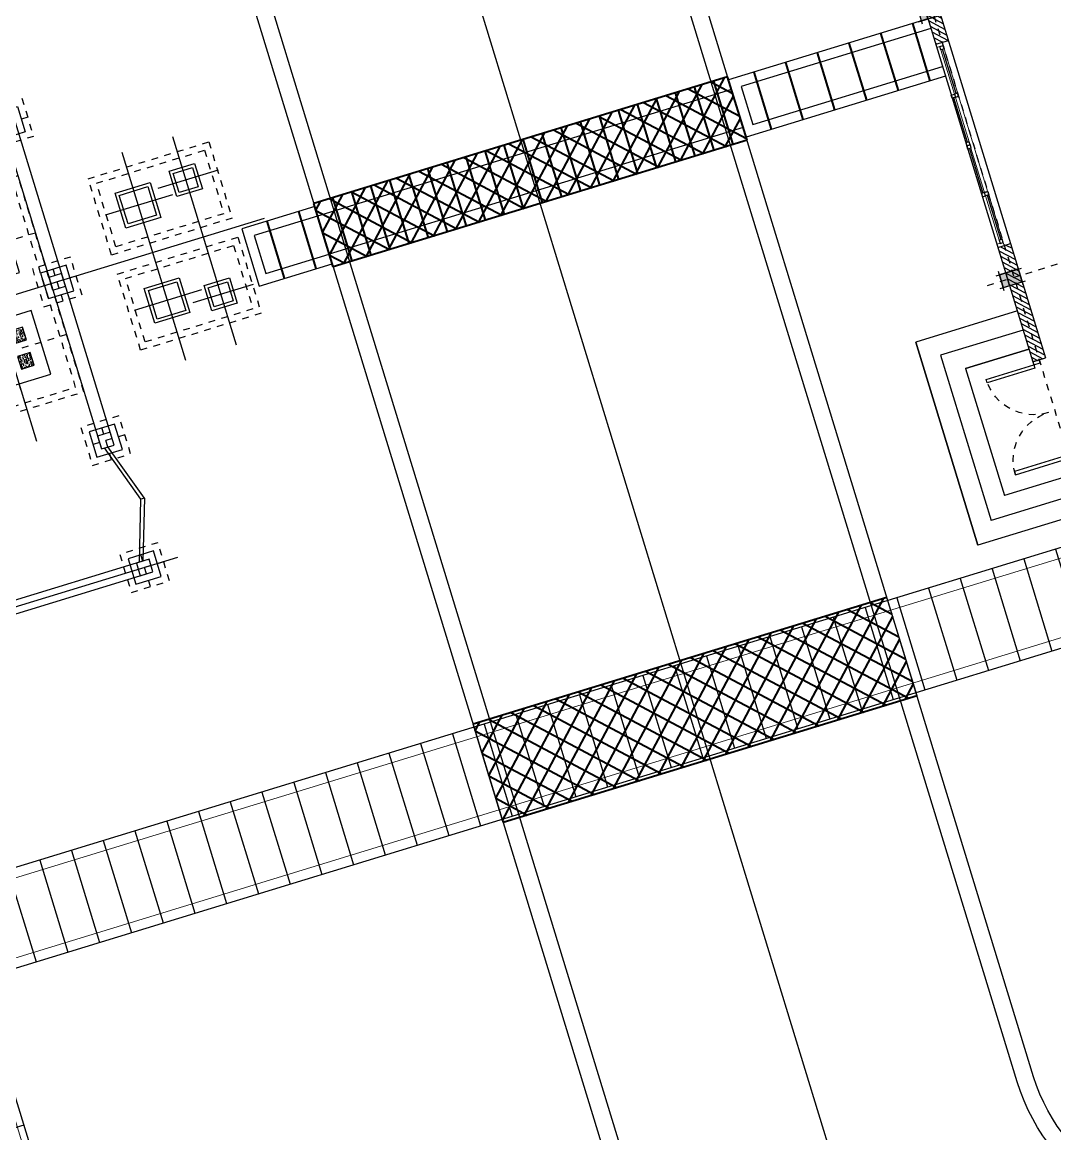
# Model space of a CAD drawing. Header units: inches. Extents: x 543393 to 2689207, y 1841861 to 9121372.
# Drawn here: x 547501.58 to 547517.13, y 1841939.28 to 1841956.02 of the extents above; entities that cross this region are included whole.
import ezdxf

# ---------------------------------------------------------------- set-up
doc = ezdxf.new("R2010")
doc.units = ezdxf.units.IN
doc.header["$MEASUREMENT"] = 0
for name, pattern in [('02 Xref HH1 MBXD$0$HIDDEN', [0.375, 0.25, -0.125]), ('ACAD_ISO04W100', [30, 24, -3, 0, -3]), ('CENTER', [2, 1.25, -0.25, 0.25, -0.25]), ('DASHDOT', [1, 0.5, -0.25, 0, -0.25]), ('DASHED', [0.75, 0.5, -0.25]), ('DASHED2', [0.375, 0.25, -0.125])]:
    doc.linetypes.add(name, pattern=pattern)
for name, color, linetype in [('0.TEXT', 7, 'Continuous'), ('02 Xref HH1 MBXD$0$0.0', 4, 'Continuous'), ('02 Xref HH1 MBXD$0$02', 8, 'Continuous'), ('02 Xref HH1 NDK$0$Nha_cot', 5, 'Continuous'), ('02 Xref HT MBXD V2$0$0.DUONG O TO MOI', 4, 'Continuous'), ('02 Xref HT MBXD V2$0$0.MC HH1', 3, 'Continuous'), ('0_Central_Road', 9, 'Continuous'), ('2-Mong tru', 2, 'Continuous'), ('2-net-text', 2, 'Continuous'), ('6-Tim mong tru', 6, 'CENTER'), ('8-DIM', 8, 'Continuous'), ('9-Net khuat tru', 9, 'DASHED'), ('CENTER', 8, 'ACAD_ISO04W100'), ('Duong', 4, 'Continuous'), ('Giai doan nay (muong cap)', 9, 'Continuous'), ('hach', 8, 'Continuous'), ('mongs tb', 4, 'Continuous'), ('轮廓线', 7, 'Continuous')]:
    doc.layers.add(name, color=color, linetype=linetype)
for name, color, linetype, lineweight in [('02 Xref HH1 NDK$0$00', 11, 'Continuous', 25), ('HTPP-220', 4, 'Continuous', 40), ('Kich thuoc', 8, 'Continuous', 18)]:
    doc.layers.add(name, color=color, linetype=linetype, lineweight=lineweight)
pattern_1 = [(315, (239317.2439360879, 83643.51714219354), (44.19417382415923, 44.19417382415921), [])]

# ---------------------------------------------------------------- blocks, each defined once
blk = doc.blocks.new('02 Xref HH1 MBXD$0$XRF-HH1-NDK$0$A$C36057a99')
h = blk.add_hatch(color=256)
h.dxf.hatch_style = 1
h.paths.add_polyline_path([(-100, 0), (100, 0), (100, 300), (-100, 300)])
blk.add_lwpolyline([(-100, 0), (100, 0), (100, 300), (-100, 300)], close=True)
blk = doc.blocks.new('02 Xref HH1 MBXD$0$CD-1600')
at = {"color": 3}
for points in [[(0, -100), (50, -100), (50, 0), (0, 0)], [(1600, -100.0000000000009), (1550, -100.0000000000009), (1550, -9.094947017729282e-13), (1600, -9.094947017729282e-13)]]:
    blk.add_lwpolyline(points, close=True, dxfattribs=at)
at = {"color": 8}
for points in [[(99.99999999999977, -850), (49.99999999999977, -850), (50, -100), (100, -100)], [(1500, -850), (1550, -850.0000000000009), (1550, -100.0000000000009), (1500, -100)]]:
    blk.add_lwpolyline(points, close=True, dxfattribs=at)
at = {"color": 8, "linetype": '02 Xref HH1 MBXD$0$HIDDEN'}
for centre, start, end in [((50, -100), 270, 0), ((1550, -100), 180, 270)]:
    blk.add_arc(centre, 750, start, end, dxfattribs=at)
blk = doc.blocks.new('fsdfsdfsd')
at = {"layer": '02 Xref HH1 MBXD$0$0.0'}
for p, q in [((-1730.753678335561, -423.1240871244663), (-1730.753678335561, 1176.875912875534)), ((-1730.753678335561, 1176.875912875534), (1469.246321664439, 1176.875912875446)), ((1469.246321664439, -423.1240871246264), (1469.246321664439, 1176.875912875446)), ((1469.246321664439, -423.1240871245536), (1469.246321664439, 1176.875912875519)), ((1169.246321664439, 876.8759128755191), (-1430.753678335561, 876.8759128755337)), ((-1430.753678335561, -423.1240871244663), (-1430.753678335561, 876.8759128755337)), ((1169.246321664439, -423.1240871246264), (1169.246321664439, 876.8759128754464)), ((1169.246321664439, -423.1240871245536), (1169.246321664439, 876.8759128755191)), ((869.2463216644392, 576.8759128755191), (-1130.753678335561, 576.8759128755337)), ((-1130.753678335561, -423.1240871244663), (-1130.753678335561, 576.8759128755337)), ((869.2463216644392, 576.8759128755191), (869.1889244695631, -423.1240871249029))]:
    blk.add_line(p, q, dxfattribs=at)
at = {"layer": '02 Xref HH1 MBXD$0$0.0', "xscale": -1, "rotation": 180}
blk.add_blockref('02 Xref HH1 MBXD$0$CD-1600', (-930.7536783355608, -523.1240871246846), dxfattribs=at)
blk = doc.blocks.new('02 Xref HH1 NDK$0$333')
at = {"layer": '02 Xref HH1 NDK$0$Nha_cot'}
h = blk.add_hatch(color=256, dxfattribs=at)
h.paths.add_polyline_path([(-99.99999999998545, 99.99999999999818), (-99.99999999998545, 0), (100.0000000000146, 0), (100.0000000000146, 99.99999999999818)])
h.paths.add_polyline_path([(100.0000000000146, -200.0000000000018), (100.0000000000146, 0), (-99.99999999998545, 0), (-99.99999999998543, -200.0000000000018)])
for p, q in [((150.0000000000146, 99.99999999999818), (-149.9999999999854, 99.99999999999818)), ((-99.99999999998545, 149.9999999999982), (-99.99999999998545, -250.0000000000018)), ((100.0000000000146, 99.99999999999272), (-99.99999999998545, 99.99999999999272)), ((99.99999999998545, 0), (-99.99999999998545, 0)), ((100.0000000000146, 149.9999999999982), (100.0000000000146, -250.0000000000018)), ((150.0000000000146, -200.0000000000018), (-149.9999999999854, -200.0000000000018))]:
    blk.add_line(p, q, dxfattribs=at)
blk = doc.blocks.new('02 Xref HH1 NDK$0$khung')
at = {"layer": '02 Xref HH1 NDK$0$Nha_cot', "extrusion": (0, 0, -1), "zscale": -1}
for p in [(-12700.00000000001, -149.9999999999982), (-16900.00000000001, -149.9999999999982)]:
    blk.add_blockref('02 Xref HH1 NDK$0$333', p, dxfattribs=at)
blk = doc.blocks.new('NDK1')
at = {"layer": '02 Xref HH1 MBXD$0$02'}
h = blk.add_hatch(dxfattribs=at)
h.set_pattern_fill('ANSI31', color=256, scale=500, angle=-90.00000000000001)
h.set_pattern_definition(pattern_1)
h.paths.add_polyline_path([(250617.2439360879, 72343.5171421936), (250417.2439360879, 72343.5171421936), (250417.2439360879, 70543.51714219354), (250617.2439360879, 70543.51714219354)])
h = blk.add_hatch(dxfattribs=at)
h.set_pattern_fill('ANSI31', color=256, scale=500, angle=-90.00000000000001)
h.set_pattern_definition(pattern_1)
h.paths.add_polyline_path([(250617.2439360879, 67343.51714219354), (250417.2439360879, 67343.51714219354), (250417.2439360879, 65543.51714219354), (250617.2439360879, 65543.51714219354)])
at = {"color": 8, "lineweight": 25}
for p, q in [((250567.2439360879, 70493.51714219357), (250517.2439360879, 70493.51714219357)), ((250517.2439360879, 70493.51714219357), (250517.2439360879, 70443.51714219354)), ((250567.2439360879, 70493.51714219357), (250517.2439360879, 70493.51714219357)), ((250567.2439360879, 70443.51714219354), (250567.2439360879, 70493.51714219357)), ((250517.2439360879, 70443.51714219354), (250567.2439360879, 70443.51714219354)), ((250542.6439360879, 69743.51714219354), (250542.6439360879, 70443.51714219354)), ((250517.2439360879, 69743.51714219354), (250567.2439360879, 69743.51714219354)), ((250517.2439360879, 69693.51714219354), (250517.2439360879, 69743.51714219354)), ((250567.2439360879, 69693.51714219354), (250517.2439360879, 69693.51714219354)), ((250517.2439360879, 69693.51714219354), (250567.2439360879, 69693.51714219354)), ((250567.2439360878, 69743.51714219348), (250567.2439360878, 69693.51714219351)), ((250617.2439360876, 69743.5171421936), (250567.2439360876, 69743.5171421936)), ((250567.2439360876, 69743.51714219354), (250567.2439360876, 69693.51714219354)), ((250617.2439360876, 69743.5171421936), (250567.2439360876, 69743.5171421936)), ((250567.2439360876, 69693.5171421936), (250617.2439360876, 69693.5171421936)), ((250592.6439360876, 68993.5171421936), (250592.6439360876, 69693.5171421936)), ((250617.2439360876, 69693.5171421936), (250617.2439360876, 69743.5171421936)), ((250567.2439360876, 68993.5171421936), (250617.2439360876, 68993.5171421936)), ((250567.2439360876, 68943.5171421936), (250567.2439360876, 68993.5171421936)), ((250617.2439360876, 68993.5171421936), (250617.2439360876, 68943.5171421936)), ((250617.2439360876, 68943.5171421936), (250567.2439360876, 68943.5171421936)), ((250567.2439360876, 68943.5171421936), (250617.2439360876, 68943.5171421936)), ((250617.2439360876, 68943.51714219354), (250567.2439360876, 68943.51714219354)), ((250567.2439360876, 68943.51714219354), (250567.2439360876, 68893.51714219354)), ((250567.2439360876, 68943.51714219354), (250617.2439360876, 68943.51714219354)), ((250567.2439360876, 68893.51714219354), (250617.2439360876, 68893.51714219354)), ((250592.6439360876, 68893.51714219354), (250592.6439360876, 68193.51714219354)), ((250617.2439360876, 68893.51714219354), (250617.2439360876, 68943.51714219354)), ((250567.2439360879, 68193.51714219354), (250517.2439360879, 68193.51714219354)), ((250517.2439360879, 68193.51714219354), (250517.2439360879, 68143.51714219354)), ((250517.2439360879, 68193.51714219354), (250567.2439360879, 68193.51714219354)), ((250517.2439360879, 68143.51714219354), (250567.2439360879, 68143.51714219354)), ((250542.6439360879, 68143.51714219354), (250542.6439360879, 67443.51714219354)), ((250567.2439360878, 68143.5171421936), (250567.2439360878, 68193.5171421936)), ((250567.2439360876, 68193.51714219354), (250617.2439360876, 68193.51714219354)), ((250567.2439360876, 68143.51714219354), (250567.2439360876, 68193.51714219357)), ((250617.2439360876, 68143.51714219354), (250567.2439360876, 68143.51714219354)), ((250617.2439360876, 68143.51714219354), (250567.2439360876, 68143.51714219354)), ((250617.2439360876, 68193.51714219354), (250617.2439360876, 68143.51714219354)), ((250517.2439360879, 67443.51714219354), (250567.2439360879, 67443.51714219354)), ((250517.2439360879, 67393.51714219354), (250517.2439360879, 67443.51714219354)), ((250567.2439360879, 67393.51714219354), (250517.2439360879, 67393.51714219354)), ((250567.2439360879, 67393.51714219354), (250517.2439360879, 67393.51714219354)), ((250567.2439360879, 67443.51714219354), (250567.2439360879, 67393.51714219354))]:
    blk.add_line(p, q, dxfattribs=at)
at = {"color": 8}
for p, q in [((250517.2439360879, 70443.51714219354), (250517.2439360879, 69743.51714219354)), ((250567.2439360879, 69743.51714219354), (250567.2439360879, 70443.51714219354)), ((250567.2439360876, 69743.5171421936), (250567.2439360876, 68993.5171421936)), ((250617.2439360876, 68993.5171421936), (250617.2439360876, 69693.5171421936)), ((250567.2439360876, 68143.51714219354), (250567.2439360876, 68893.51714219354)), ((250617.2439360876, 68893.51714219354), (250617.2439360876, 68193.51714219354)), ((250567.2439360879, 68143.51714219354), (250567.2439360879, 67443.51714219354))]:
    blk.add_line(p, q, dxfattribs=at)
at = {"color": 3}
for points in [[(250517.2439360879, 70493.51714219357), (250517.2439360879, 70543.51714219357), (250617.2439360879, 70543.51714219357), (250617.2439360879, 70493.51714219357)], [(250517.2439360879, 67393.51714219354), (250517.2439360879, 70493.51714219357), (250617.2439360879, 70493.51714219357), (250617.2439360879, 67393.51714219354)], [(250517.2439360879, 67343.51714219354), (250517.2439360879, 67393.51714219354), (250617.2439360879, 67393.51714219354), (250617.2439360879, 67343.51714219354)]]:
    blk.add_lwpolyline(points, close=True, dxfattribs=at)
blk.add_point((250617.2439360879, 70543.51714219357))
at = {"layer": '02 Xref HH1 MBXD$0$0.0'}
for p, q in [((252217.243936088, 71543.5171421936), (252217.243936088, 74743.5171421936)), ((250417.2439360879, 56393.51714219354), (250417.2439360879, 72343.5171421936)), ((250617.2439360878, 72343.5171421936), (250417.2439360879, 72343.5171421936)), ((250617.2439360879, 72343.5171421936), (250417.2439360879, 72343.5171421936)), ((250617.2439360879, 54143.51714219354), (250617.2439360879, 72343.5171421936)), ((250617.2439360879, 72143.5171421936), (251617.2439360879, 72143.5171421936)), ((250617.2439360879, 72143.5171421936), (251617.243936088, 72143.5171421936)), ((250617.2439360879, 70543.51714219354), (250417.2439360879, 70543.51714219354)), ((250617.2439360879, 67343.51714219354), (250417.2439360879, 67343.51714219354))]:
    blk.add_line(p, q, dxfattribs=at)
at = {"layer": 'CENTER', "color": 8, "ltscale": 0.015}
for p, q in [((250517.2439360879, 53722.5562985695), (250517.2439360879, 84104.2383448125)), ((250932.561112349, 71043.5171421936), (238692.5019697165, 71043.5171421936))]:
    blk.add_line(p, q, dxfattribs=at)
at = {"rotation": 270}
blk.add_blockref('fsdfsdfsd', (251040.3680232125, 73012.76346385802), dxfattribs=at)
at = {"layer": '02 Xref HH1 MBXD$0$02', "rotation": 270}
blk.add_blockref('02 Xref HH1 MBXD$0$XRF-HH1-NDK$0$A$C36057a99', (250417.2439360879, 71043.51714219354), dxfattribs=at)
at = {"layer": '02 Xref HH1 NDK$0$00', "lineweight": 20, "ltscale": 0.5, "rotation": 270}
blk.add_blockref('02 Xref HH1 NDK$0$khung', (250767.2439360879, 83743.5171421936), dxfattribs=at)
blk = doc.blocks.new('SJ01')
at = {"layer": '2-Mong tru', "lineweight": -3, "ltscale": 5}
blk.add_lwpolyline([(274.9999999944121, -274.999999926109), (-275.0000000055879, -274.9999999223837), (-274.9999999906868, 275.0000000887921), (275.0000000018626, 275.0000000813416)], close=True, dxfattribs=at)
at = {"layer": '9-Net khuat tru', "ltscale": 0.05}
for points in [[(599.9999999823049, -1300.000000202774), (-600.0000000232831, -1300.00000019346), (-599.9999999795109, 600.0000000943801), (600.0000000074506, 600.0000000757536)], [(499.9999999841675, -1200.000000201842), (-500.0000000195578, -1200.000000194392), (-499.9999999832362, 500.0000000925174), (500.0000000055879, 500.0000000776163)]]:
    blk.add_lwpolyline(points, close=True, dxfattribs=at)
at = {"layer": '轮廓线', "color": 8, "lineweight": -3, "ltscale": 5}
blk.add_lwpolyline([(224.9999999934807, -224.9999999279025), (-225.0000000002328, -224.9999999309584), (-224.99999997532, 225.0000000783548), (225.0000000121072, 225.0000000783548)], close=True, dxfattribs=at)
blk = doc.blocks.new('*U98')
at = {"layer": '2-net-text', "linetype": 'Continuous'}
blk.add_lwpolyline([(-100, -100), (100, -100), (100, 100), (-100, 100)], close=True, dxfattribs=at)
blk = doc.blocks.new('*U99')
at = {"layer": '8-DIM', "color": 0, "linetype": 'ByBlock', "lineweight": -2, "transparency": 16777216}
for p in [(2.449293598294706e-14, 400), (400, 400), (0, 0), (400, 0)]:
    blk.add_blockref('*U98', p, dxfattribs=at)
blk = doc.blocks.new('*U100')
at = {"layer": '2-net-text', "linetype": 'Continuous'}
blk.add_lwpolyline([(-100, -100), (100, -100), (100, 100), (-100, 100)], close=True, dxfattribs=at)
blk = doc.blocks.new('*U101')
at = {"layer": '8-DIM', "color": 0, "linetype": 'ByBlock', "lineweight": -2, "transparency": 16777216}
for p in [(2.449293598294706e-14, 400), (400, 400), (0, 0), (400, 0)]:
    blk.add_blockref('*U100', p, dxfattribs=at)
blk = doc.blocks.new('SJ02')
at = {"layer": 'hach', "ltscale": 1500}
h = blk.add_hatch(dxfattribs=at)
h.set_pattern_fill('AR-CONC', color=256, scale=10)
h.set_pattern_definition([(49.99999999999999, (-300.0000000072177, -300.0000000125401), (71.72601826007535, -6.275213498259511), [7.5, -82.5]), (355, (-300.0000000072177, -300.0000000125401), (-13.8751333613, 75.21921337000119), [6, -66]), (100.45144446, (-294.022831907263, -300.5229344125401), (57.8508846727112, 68.94399909686294), [6.374019199999996, -70.11421119999994]), (46.18420000000001, (-300.0000000072177, -280.0000000125401), (106.7241330671572, -16.55192807930765), [11.25, -123.75]), (96.63563549, (-291.106325507164, -281.3793307125416), (93.46619456742283, 97.41186007745505), [9.5610342, -105.171376]), (351.1841639899999, (-300.0000000072177, -280.0000000125401), (93.46619450547732, 97.41186002699902), [9, -99.0000001]), (21, (-290.0000000072177, -285.0000000125401), (59.69070521184616, -40.26188906653388), [7.5, -82.5]), (326.0000000000001, (-290.0000000072177, -285.0000000125401), (24.33153319215817, 72.5150045046853), [6, -66]), (71.45144474, (-285.025774607202, -288.3551574125413), (84.02223767299711, 32.25311528063538), [6.374019000000001, -70.1142112]), (37.50000000000001, (-300.0000000072177, -300.0000000125401), (1.215985531729067, 33.28938538313115), [0, -65.19999999999999, 0, -67, 0, -66.25]), (7.499999999999999, (-300.0000000072177, -300.0000000125401), (26.30695374421486, 39.44117118823603), [0, -38.2, 0, -63.7, 0, -25.25]), (327.5, (-322.3000000072643, -300.0000000125401), (53.3822436172409, -2.255487173437976), [0, -25, 0, -78, 0, -103.5]), (317.5, (-332.3000000072643, -300.0000000125401), (58.31861693423862, 10.01049823323177), [0, -32.5, 0, -51.8, 0, -73.5])])
h.paths.add_polyline_path([(-300.0000000072177, 99.99999998746353), (-100.0000000072177, 99.99999998746353), (-100.0000000072177, 299.9999999874635), (-300.0000000072177, 299.9999999874599)])
h.paths.add_polyline_path([(99.99999999278225, 299.9999999874599), (99.99999999278225, 99.99999998746353), (299.9999999927823, 99.99999998746353), (299.9999999927823, 299.9999999874599)])
h.paths.add_polyline_path([(299.9999999927823, -100.0000000125401), (99.99999999278225, -100.0000000125365), (99.99999999278225, -300.0000000125401), (299.9999999927823, -300.0000000125401)])
h.paths.add_polyline_path([(-100.0000000072177, -100.0000000125729), (-300.0000000072177, -100.0000000125365), (-300.0000000072177, -300.0000000125401), (-100.0000000072177, -300.0000000125401)])
h = blk.add_hatch(dxfattribs=at)
h.set_pattern_fill('AR-CONC', color=256, scale=10)
h.set_pattern_definition([(49.99999999999999, (1299.999999992782, -300.0000000125401), (71.72601826007535, -6.275213498259511), [7.5, -82.5]), (355, (1299.999999992782, -300.0000000125401), (-13.8751333613, 75.21921337000119), [6, -66]), (100.45144446, (1305.977168092737, -300.5229344125401), (57.8508846727112, 68.94399909686294), [6.374019199999995, -70.11421119999993]), (46.18420000000001, (1299.999999992782, -280.0000000125401), (106.7241330671572, -16.55192807930765), [11.25, -123.75]), (96.63563549, (1308.893674492836, -281.3793307125416), (93.46619456742283, 97.41186007745505), [9.5610342, -105.171376]), (351.1841639899999, (1299.999999992782, -280.0000000125401), (93.46619450547732, 97.41186002699902), [9, -99.0000001]), (21, (1309.999999992782, -285.0000000125401), (59.69070521184616, -40.26188906653388), [7.5, -82.5]), (326.0000000000001, (1309.999999992782, -285.0000000125401), (24.33153319215817, 72.5150045046853), [6, -66]), (71.45144474, (1314.974225392798, -288.3551574125413), (84.02223767299711, 32.25311528063538), [6.374019000000001, -70.1142112]), (37.50000000000001, (1299.999999992782, -300.0000000125401), (1.215985531729067, 33.28938538313115), [0, -65.19999999999999, 0, -67, 0, -66.25]), (7.499999999999999, (1299.999999992782, -300.0000000125401), (26.30695374421486, 39.44117118823603), [0, -38.2, 0, -63.7, 0, -25.25]), (327.5, (1277.699999992736, -300.0000000125401), (53.3822436172409, -2.255487173437976), [0, -25, 0, -78, 0, -103.5]), (317.5, (1267.699999992736, -300.0000000125401), (58.31861693423862, 10.01049823323177), [0, -32.5, 0, -51.8, 0, -73.5])])
h.paths.add_polyline_path([(1299.999999992782, 99.99999998746353), (1499.999999992782, 99.99999998746353), (1499.999999992782, 299.9999999874635), (1299.999999992782, 299.9999999874599)])
h.paths.add_polyline_path([(1699.999999992782, 299.9999999874599), (1699.999999992782, 99.99999998746353), (1899.999999992782, 99.99999998746353), (1899.999999992782, 299.9999999874599)])
h.paths.add_polyline_path([(1899.999999992782, -100.0000000125401), (1699.999999992782, -100.0000000125365), (1699.999999992782, -300.0000000125401), (1899.999999992782, -300.0000000125401)])
h.paths.add_polyline_path([(1499.999999992782, -100.0000000125729), (1299.999999992782, -100.0000000125365), (1299.999999992782, -300.0000000125401), (1499.999999992782, -300.0000000125401)])
at = {"layer": '2-net-text', "linetype": 'Continuous'}
for points in [[(-500, -500), (500, -500), (500, 500), (-500, 500)], [(1100, -500), (2100, -500), (2100, 500), (1100, 500)]]:
    blk.add_lwpolyline(points, close=True, dxfattribs=at)
at = {"layer": '6-Tim mong tru', "color": 8, "ltscale": 70}
for p, q in [((0, -900), (0, 900)), ((1600, -900), (1600, 900)), ((2500, 1.582520781084895e-09), (-900, -2.665910869836807e-08))]:
    blk.add_line(p, q, dxfattribs=at)
at = {"layer": '9-Net khuat tru', "ltscale": 0.05}
for points in [[(-900, -900), (2500, -900), (2500, 900), (-900, 900)], [(-800, -800), (2400, -800), (2400, 800), (-800, 800)]]:
    blk.add_lwpolyline(points, close=True, dxfattribs=at)
at = {"layer": '8-DIM'}
for name, p in [('*U99', (-200.0000000072177, -200.0000000125365)), ('*U101', (1399.999999992782, -200.0000000125365))]:
    blk.add_blockref(name, p, dxfattribs=at)
blk = doc.blocks.new('j06')
at = {"layer": '2-Mong tru', "ltscale": 1500}
blk.add_lwpolyline([(-200, -200), (200, -200), (200, 200), (-200, 200)], close=True, dxfattribs=at)
at = {"layer": '6-Tim mong tru', "color": 8, "ltscale": 50}
for points in [[(0, 300), (0, -300)], [(-300, 0), (300, 0)]]:
    blk.add_lwpolyline(points, dxfattribs=at)
at = {"layer": '9-Net khuat tru', "ltscale": 0.05}
blk.add_lwpolyline([(-300, -300), (300, -300), (300, 300), (-300, 300)], close=True, dxfattribs=at)
blk = doc.blocks.new('*U236')
at = {"layer": 'HTPP-220', "color": 8}
blk.add_lwpolyline([(-0.5, 0), (0.5, 0)], dxfattribs=at)
blk = doc.blocks.new('*U237')
at = {"layer": 'HTPP-220', "color": 0, "linetype": 'ByBlock', "lineweight": -2, "transparency": 16777216}
for p in [(3.673940397442059e-16, 6), (3.490243377569957e-16, 5.7), (3.306546357697853e-16, 5.399999999999999), (3.12284933782575e-16, 5.1), (2.939152317953648e-16, 4.8), (2.755455298081545e-16, 4.5), (2.571758278209442e-16, 4.2), (2.388061258337339e-16, 3.9), (2.204364238465236e-16, 3.6), (2.020667218593133e-16, 3.3), (1.83697019872103e-16, 3), (1.653273178848927e-16, 2.7), (1.469576158976824e-16, 2.4), (1.285879139104721e-16, 2.1), (1.102182119232618e-16, 1.8), (9.184850993605148e-17, 1.5), (7.347880794884119e-17, 1.2), (5.510910596163089e-17, 0.8999999999999999), (3.673940397442059e-17, 0.6), (1.83697019872103e-17, 0.3), (0, 0)]:
    blk.add_blockref('*U236', p, dxfattribs=at)
blk = doc.blocks.new('*U233')
at = {"layer": '02 Xref HT MBXD V2$0$0.MC HH1', "color": 8}
blk.add_lwpolyline([(0, -0.2999845446433174), (0, 0.2999845446433174)], dxfattribs=at)
blk = doc.blocks.new('*U234')
at = {"layer": '0.TEXT', "color": 0, "linetype": 'ByBlock', "lineweight": -2, "transparency": 16777216}
for p in [(0, 0), (0.5, 0), (1, 0), (1.5, 0), (2, 0), (2.5, 0), (3, 0), (3.5, 0), (4, 0), (4.5, 0), (5, 0), (5.5, 0), (6, 0), (6.5, 0), (7, 0), (7.5, 0), (8, 0), (8.5, 0), (9, 0), (9.5, 0), (10, 0), (10.5, 0), (11, 0), (11.5, 0), (12, 0), (12.5, 0), (13, 0), (13.5, 0), (14, 0), (14.5, 0), (15, 0), (15.5, 0), (16, 0), (16.5, 0)]:
    blk.add_blockref('*U233', p, dxfattribs=at)
blk = doc.blocks.new('*U254')
at = {"layer": '02 Xref HT MBXD V2$0$0.MC HH1', "color": 8}
blk.add_lwpolyline([(0, -0.7249999999998837), (0, 0.7249999999998837)], dxfattribs=at)
blk = doc.blocks.new('*U255')
at = {"layer": '02 Xref HT MBXD V2$0$0.DUONG O TO MOI', "color": 0, "linetype": 'ByBlock', "lineweight": -2, "transparency": 16777216}
for p in [(0, 0), (0.5000000000000001, 0), (1, 0), (1.5, 0), (2, 0), (2.5, 0), (3.000000000000001, 0), (3.500000000000001, 0), (4.000000000000001, 0), (4.500000000000001, 0), (5.000000000000001, 0), (5.500000000000001, 0), (6.000000000000002, 0), (6.500000000000002, 0), (7.000000000000002, 0), (7.500000000000002, 0), (8.000000000000002, 0), (8.500000000000002, 0), (9.000000000000002, 0), (9.500000000000002, 0), (10, 0), (10.5, 0), (11, 0), (11.5, 0), (12, 0), (12.5, 0), (13, 0), (13.5, 0), (14, 0), (14.5, 0), (15, 0), (15.5, 0), (16, 0), (16.5, 0), (17, 0), (17.5, 0), (18, 0), (18.5, 0), (19, 0), (19.5, 0), (20, 0), (20.5, 0), (21, 0), (21.5, 0), (22, 0), (22.5, 0), (23, 0), (23.5, 0), (24.00000000000001, 0), (24.50000000000001, 0)]:
    blk.add_blockref('*U254', p, dxfattribs=at)

msp = doc.modelspace()

# ---------------------------------------------------------------- linework, layer by layer
at = {"layer": '02 Xref HT MBXD V2$0$0.DUONG O TO MOI'}
msp.add_lwpolyline([(547508.8244299028, 1841943.970345217), (547508.370935268, 1841945.452520178)], dxfattribs=at)
at = {"layer": '0_Central_Road', "linetype": 'DASHED2', "ltscale": 1000}
msp.add_lwpolyline([(547506.0303177979, 1841953.102455463), (547505.0740758873, 1841952.809878279), (547505.2496221976, 1841952.236133133), (547506.2058641082, 1841952.528710317)], dxfattribs=at)
at = {"layer": '2-Mong tru', "lineweight": -3, "ltscale": 5}
for points in [[(547504.1773549195, 1841953.895001076), (547504.2943857929, 1841953.512504312), (547503.9118890286, 1841953.395473438), (547503.7948581551, 1841953.777970203)], [(547504.7039938502, 1841952.173765637), (547504.8210247237, 1841951.791268873), (547504.4385279594, 1841951.674237999), (547504.321497086, 1841952.056734764)]]:
    msp.add_lwpolyline(points, close=True, dxfattribs=at)
at = {"layer": 'Duong'}
msp.add_lwpolyline([(547505.9864312203, 1841953.24589175), (547504.8867530231, 1841952.909427988), (547505.1500724886, 1841952.048810269), (547506.2497506858, 1841952.38527403)], dxfattribs=at)
at = {"layer": 'HTPP-220'}
msp.add_lwpolyline([(547506.2643795449, 1841952.337461935), (547505.9718023612, 1841953.293703845)], dxfattribs=at)
at = {"layer": 'HTPP-220', "color": 8}
for points in [[(547506.010383197, 1841952.312035799), (547505.7470637315, 1841953.172653519)], [(547505.5322622417, 1841952.165747208), (547505.2689427764, 1841953.026364927)]]:
    msp.add_lwpolyline(points, dxfattribs=at)
at = {"layer": 'mongs tb', "color": 8, "linetype": 'DASHDOT', "ltscale": 500}
for p, q in [((547503.8445698689, 1841954.299075689), (547504.803689825, 1841951.164344924)), ((547503.0795763404, 1841954.065013942), (547504.0386962965, 1841950.930283177)), ((547500.5354304323, 1841953.835395709), (547501.7969311078, 1841949.712381739)), ((547504.5317291744, 1841953.79427534), (547503.6240575514, 1841953.516558996)), ((547505.2250936436, 1841953.06557475), (547497.8304749492, 1841950.803075388)), ((547505.0583681052, 1841952.073039901), (547504.150696482, 1841951.795323557)), ((547503.9180268279, 1841947.959396903), (547499.5046284824, 1841946.609048582))]:
    msp.add_line(p, q, dxfattribs=at)
for points in [[(547503.8444728809, 1841953.424937562), (547502.829509506, 1841953.114393627)], [(547504.2833386566, 1841951.990574697), (547503.2683752817, 1841951.680030761)]]:
    msp.add_lwpolyline(points, dxfattribs=at)
at = {"layer": '轮廓线', "lineweight": -3, "ltscale": 5}
for points in [[(547502.9649099117, 1841949.654720773), (547501.4435085556, 1841954.62717871)], [(547501.2522601734, 1841954.568663273), (547502.7736615296, 1841949.596205336)], [(547503.3455042979, 1841947.888800719), (547503.3703060618, 1841948.83757364), (547502.8188653672, 1841949.610036158)], [(547503.4207264152, 1841948.853000536), (547502.8692857206, 1841949.625463055)], [(547503.4207264152, 1841948.853000536), (547503.3703060618, 1841948.83757364)], [(547503.4207264152, 1841948.853000536), (547503.3959246514, 1841947.904227616)], [(547503.4915488425, 1841947.933485334), (547498.9015876717, 1841946.529114852)], [(547498.9601031084, 1841946.33786647), (547503.5500642792, 1841947.742236952)]]:
    msp.add_lwpolyline(points, dxfattribs=at)
for points in [[(547504.1441716836, 1841953.83256012), (547504.2319448388, 1841953.545687546), (547503.9450722656, 1841953.457914392), (547503.8572991104, 1841953.744786964)], [(547502.0422185702, 1841951.986810113), (547502.2334669523, 1841952.045325549), (547502.1749515156, 1841952.236573932), (547501.9837031334, 1841952.178058495)], [(547502.0422185702, 1841951.986810113), (547502.2334669523, 1841952.045325549), (547502.1749515156, 1841952.236573932), (547501.9837031334, 1841952.178058495)], [(547502.0422185702, 1841951.986810113), (547502.2334669523, 1841952.045325549), (547502.1749515156, 1841952.236573932), (547501.9837031334, 1841952.178058495)], [(547504.6708106144, 1841952.111324681), (547504.7585837696, 1841951.824452108), (547504.4717111962, 1841951.736678952), (547504.3839380412, 1841952.023551526)], [(547502.7736615296, 1841949.596205336), (547502.9649099117, 1841949.654720773), (547502.906394475, 1841949.845969155), (547502.7151460929, 1841949.787453718)], [(547502.7736615296, 1841949.596205336), (547502.9649099117, 1841949.654720773), (547502.906394475, 1841949.845969155), (547502.7151460929, 1841949.787453718)], [(547502.7736615296, 1841949.596205336), (547502.9649099117, 1841949.654720773), (547502.906394475, 1841949.845969155), (547502.7151460929, 1841949.787453718)], [(547503.3588158971, 1841947.683721515), (547503.5500642792, 1841947.742236952), (547503.4915488425, 1841947.933485334), (547503.3003004603, 1841947.874969897)], [(547503.3588158971, 1841947.683721515), (547503.5500642792, 1841947.742236952), (547503.4915488425, 1841947.933485334), (547503.3003004603, 1841947.874969897)], [(547503.3588158971, 1841947.683721515), (547503.5500642792, 1841947.742236952), (547503.4915488425, 1841947.933485334), (547503.3003004603, 1841947.874969897)]]:
    msp.add_lwpolyline(points, close=True, dxfattribs=at)

# ---------------------------------------------------------------- block references
at = {"layer": '0.TEXT', "rotation": 107.0123114188912}
msp.add_blockref('*U234', (547505.558946633, 1841925.454731435), dxfattribs=at)
at = {"layer": '2-Mong tru', "yscale": 0.001, "zscale": 0.001}
for p, xscale, rotation in [((547501.376934861, 1841954.502233397), -0.001, 17.01231141889109), ((547502.1083778208, 1841952.111628619), 0.001, 197.0123114188912), ((547502.8398207802, 1841949.721023843), 0.001, 197.0123114188912), ((547503.4249751477, 1841947.808540022), 0.001, 197.0123114188912)]:
    msp.add_blockref('j06', p, dxfattribs=dict(at, xscale=xscale, rotation=rotation))
at = {"layer": '6-Tim mong tru', "xscale": 0.001, "yscale": 0.001, "zscale": 0.001, "rotation": 107.0123114188912}
for name, p in [('SJ01', (547503.3241296525, 1841953.265730405)), ('SJ02', (547501.3864048789, 1841951.054121311))]:
    msp.add_blockref(name, p, dxfattribs=at)
at = {"layer": 'Kich thuoc', "xscale": 0.001, "yscale": 0.001, "zscale": 0.001, "rotation": 197.0123114188912}
msp.add_blockref('NDK1', (547735.2882945249, 1842093.41127151), dxfattribs=at)
at = {"layer": '轮廓线', "lineweight": -3, "ltscale": 5, "xscale": 0.001, "yscale": 0.001, "zscale": 0.001, "rotation": 107.0123114188912}
msp.add_blockref('SJ01', (547503.7629954282, 1841951.831367539), dxfattribs=at)

# ---------------------------------------------------------------- next in the draw order: hatches: boundary and pattern name
at = {"layer": 'HTPP-220'}
h = msp.add_hatch(dxfattribs=at)
h.set_pattern_fill('ANSI37', color=8, scale=2, angle=107.0123114188912)
h.set_pattern_definition([(152.0123114188912, (547523.8528580661, 1841924.451349284), (-0.1173204571915243, -0.220762112520178), []), (242.0123114188912, (547523.8528580661, 1841924.451349284), (0.220762112520178, -0.1173204571915243), [])])
h.paths.add_polyline_path([(547505.9718023612, 1841953.293703845), (547506.2643795449, 1841952.337461935), (547512.4990768018, 1841954.245065173), (547512.2064996181, 1841955.201307083)])
h = msp.add_hatch(dxfattribs=at)
h.set_pattern_fill('ANSI37', color=8, scale=2, angle=107.0123114188912)
h.set_pattern_definition([(152.0123114188912, (547526.2519909729, 1841916.610165617), (-0.1173204571915243, -0.220762112520178), []), (242.0123114188912, (547526.2519909729, 1841916.610165617), (0.220762112520178, -0.1173204571915243), [])])
h.paths.add_polyline_path([(547508.370935268, 1841945.452520178), (547508.8244299028, 1841943.970345217), (547515.0591271599, 1841945.877948455), (547514.6056325249, 1841947.360123416)])

# ---------------------------------------------------------------- next in the draw order: linework, layer by layer
at = {"layer": '02 Xref HT MBXD V2$0$0.DUONG O TO MOI', "color": 3}
for points in [[(547517.6233143186, 1841948.231142383), (547500.6893159468, 1841943.049920457), (547500.4442058301, 1841943.196764478), (547496.9075714631, 1841954.755690436), (547496.3338263168, 1841954.580144126), (547499.8765201557, 1841943.001413749), (547499.7494805536, 1841942.762363104), (547494.1969729149, 1841941.063486461), (547493.9320583799, 1841941.204271009), (547488.9660400262, 1841957.434910793), (547478.8790474252, 1841954.348637481), (547478.6399967805, 1841954.475677083), (547474.6541551743, 1841967.502765333), (547474.080410028, 1841967.327219023), (547478.0662516342, 1841954.300130773), (547477.939212032, 1841954.061080128), (547463.4325727202, 1841949.622546711)], [(547505.9920930188, 1841925.064379113), (547500.9865132611, 1841941.424319042), (547501.1135528632, 1841941.663369687), (547518.0475512351, 1841946.844591613)]]:
    msp.add_lwpolyline(points, dxfattribs=at)
at = {"layer": '02 Xref HT MBXD V2$0$0.DUONG O TO MOI'}
msp.add_lwpolyline([(547515.0591271599, 1841945.877948455), (547514.6056325249, 1841947.360123416)], dxfattribs=at)
at = {"layer": '0_Central_Road', "linetype": 'DASHDOT', "ltscale": 1000}
msp.add_line((547514.2823960014, 1841937.274211552), (547505.4465650518, 1841966.152717251), dxfattribs=at)
at = {"layer": '0_Central_Road', "linetype": 'DASHED2', "ltscale": 1000}
for points in [[(547515.267614654, 1841955.928751058), (547512.4084513414, 1841955.053945279), (547512.5839976517, 1841954.480200132), (547515.4431609644, 1841955.355005912)], [(547512.265015055, 1841955.010058701), (547506.0303177979, 1841953.102455463)], [(547512.4405613651, 1841954.436313555), (547506.2058641082, 1841952.528710317)]]:
    msp.add_lwpolyline(points, dxfattribs=at)
at = {"layer": 'Duong', "color": 8}
msp.add_lwpolyline([(547482.2397520982, 1842002.660441537), (547482.5030715637, 1842001.799823817, -0.414213562373095), (547482.0119596659, 1842000.875697688), (547441.3621160472, 1841988.438241606), (547476.0383638665, 1841875.104450364), (547531.5195195181, 1841892.079778566), (547519.7403621, 1841930.578077886, -0.4142135623730951), (547521.5588034515, 1841933.999842204), (547531.3698454539, 1841937.00168411), (547530.0473965834, 1841941.323897546), (547520.2363545808, 1841938.32205564, -0.4142135623730951), (547516.8145902624, 1841940.140496992), (547509.2953566397, 1841964.715914093, -0.414213562373095), (547512.4411274449, 1841970.635316601), (547536.8826706791, 1841978.113589418), (547526.0982756858, 1842013.360666241), (547513.552381819, 1842009.522053591), (547522.2126664583, 1841981.217293037, -0.4142135623730951), (547520.3942251068, 1841977.795528719), (547511.1186785742, 1841974.957530037, -0.414213562373095), (547505.1992760671, 1841978.103300842), (547496.3341873991, 1842007.077430732)], format="xyb", dxfattribs=at)
at = {"layer": 'Duong'}
for points in [[(547482.4883749951, 1842002.736511605), (547482.7516944604, 1842001.875893885, -0.4142135623730951), (547482.0880297336, 1842000.627074791), (547441.6868090117, 1841988.265688777), (547476.2109166954, 1841875.429143329), (547531.1948265536, 1841892.252331395), (547519.4917392032, 1841930.502007818, -0.414213562373095), (547521.4827333837, 1841934.248465101), (547531.0451524894, 1841937.174236939), (547529.8748437543, 1841940.999204581), (547520.3124246486, 1841938.073432744, -0.414213562373095), (547516.5659673656, 1841940.064426924), (547509.046733743, 1841964.639844026, -0.414213562373095), (547512.365057377, 1841970.883939497), (547536.5579777146, 1841978.286142247), (547525.9081682258, 1842013.093347791), (547513.8595201526, 1842009.406875276), (547522.4612893551, 1841981.293363105, -0.4142135623730949), (547520.4702951746, 1841977.546905822), (547511.194748642, 1841974.70890714, -0.414213562373095), (547504.9506531704, 1841978.027230774), (547496.0855645024, 1842007.001360664)], [(547531.0451524894, 1841937.174236939), (547529.8748437543, 1841940.999204581), (547520.3124246486, 1841938.073432744, -0.414213562373095), (547516.5659673656, 1841940.064426924), (547509.046733743, 1841964.639844026, -0.414213562373095), (547512.365057377, 1841970.883939497), (547536.5579777146, 1841978.286142247), (547525.9081682258, 1842013.093347791), (547513.8595201526, 1842009.406875276), (547522.4612893551, 1841981.293363105, -0.414213562373095), (547520.4702951746, 1841977.546905822), (547511.194748642, 1841974.70890714, -0.414213562373095), (547504.9506531704, 1841978.027230774), (547496.1733376575, 1842006.714488091), (547495.9820892754, 1842006.655972654), (547495.9820892754, 1842006.655972654), (547489.7665168566, 1842004.75422096), (547489.7665168566, 1842004.75422096), (547489.7665168566, 1842004.75422096), (547489.7226302791, 1842004.897657247), (547486.9495287384, 1842004.049183414)]]:
    msp.add_lwpolyline(points, format="xyb", dxfattribs=at)
msp.add_lwpolyline([(547522.5316032525, 1841900.059287398), (547493.859039244, 1841993.770994635, 0.414213562373095), (547486.366124678, 1841997.752982996), (547452.4195368525, 1841987.366492972, 0.414213562373095), (547448.4375484916, 1841979.873578406), (547477.1101125001, 1841886.16187117, 0.414213562373095), (547484.6030270662, 1841882.179882809), (547518.5496148916, 1841892.566372832, 0.414213562373095)], format="xyb", close=True, dxfattribs=at)
at = {"layer": 'Duong', "color": 8}
msp.add_lwpolyline([(547486.4421947459, 1841997.504360099), (547452.4956069203, 1841987.117870075, 0.4142135623730951), (547448.6861713885, 1841979.949648474), (547477.358735397, 1841886.237941237, 0.4142135623730951), (547484.5269569984, 1841882.428505705), (547518.4735448239, 1841892.814995729, 0.4142135623730951), (547522.2829803558, 1841899.983217331), (547493.6104163474, 1841993.694924567, 0.4142135623730951)], format="xyb", close=True, dxfattribs=at)
at = {"layer": 'Duong'}
for points in [[(547515.2237280766, 1841956.072187345), (547512.2211284772, 1841955.153494988)], [(547515.4870475419, 1841955.211569625), (547512.4844479427, 1841954.292877268)]]:
    msp.add_lwpolyline(points, dxfattribs=at)
at = {"layer": 'Giai doan nay (muong cap)', "color": 8, "linetype": '02 Xref HH1 MBXD$0$HIDDEN', "lineweight": 15, "ltscale": 1000}
for points in [[(547517.6672008962, 1841948.087706096), (547500.741405783, 1841942.908994086), (547500.3667600547, 1841943.108093504), (547496.8412049904, 1841954.630808527), (547496.4587082262, 1841954.513777653), (547499.9842632904, 1841942.991062631), (547499.7851638724, 1841942.616416902), (547494.1814462373, 1841940.901871758), (547493.8068005089, 1841941.100971176), (547488.8664903172, 1841957.247587929), (547478.9311372614, 1841954.20771111), (547478.5564915332, 1841954.406810528), (547474.5877887016, 1841967.377883424), (547474.2052919375, 1841967.26085255), (547478.1739947689, 1841954.289779655), (547477.9748953509, 1841953.915133926), (547463.4846625566, 1841949.481620339)], [(547505.8672111094, 1841925.130745585), (547500.8787701263, 1841941.434670161), (547501.0778695443, 1841941.809315889), (547518.0036646575, 1841946.988027899)]]:
    msp.add_lwpolyline(points, dxfattribs=at)
at = {"layer": 'HTPP-220', "color": 8}
for points in [[(547515.2572424723, 1841955.141257166), (547514.9939230068, 1841956.001874886)], [(547514.779121517, 1841954.994968574), (547514.5158020516, 1841955.855586294)], [(547514.3010005617, 1841954.848679983), (547514.0376810962, 1841955.709297702)], [(547513.8228796064, 1841954.702391391), (547513.5595601411, 1841955.56300911)], [(547512.8666376958, 1841954.409814207), (547512.6033182305, 1841955.270431926)], [(547513.3447586511, 1841954.556102799), (547513.0814391857, 1841955.416720518)]]:
    msp.add_lwpolyline(points, dxfattribs=at)
at = {"layer": 'HTPP-220'}
for points in [[(547512.2064996181, 1841955.201307083), (547505.9718023612, 1841953.293703845)], [(547512.4990768018, 1841954.245065173), (547512.2064996181, 1841955.201307083)], [(547512.4990768018, 1841954.245065173), (547506.2643795449, 1841952.337461935)], [(547514.6056325249, 1841947.360123416), (547508.370935268, 1841945.452520178)], [(547515.0591271599, 1841945.877948455), (547508.8244299028, 1841943.970345217)]]:
    msp.add_lwpolyline(points, dxfattribs=at)

# ---------------------------------------------------------------- next in the draw order: block references
at = {"layer": '02 Xref HT MBXD V2$0$0.DUONG O TO MOI', "rotation": 197.0123114188912}
msp.add_blockref('*U255', (547517.8349794416, 1841947.537728293), dxfattribs=at)
at = {"layer": 'HTPP-220', "extrusion": (0, 0, -1), "zscale": -1, "rotation": 72.98768858110883}
msp.add_blockref('*U237', (-547506.404847051, 1841952.903320407), dxfattribs=at)

doc.saveas('drawing.dxf')
